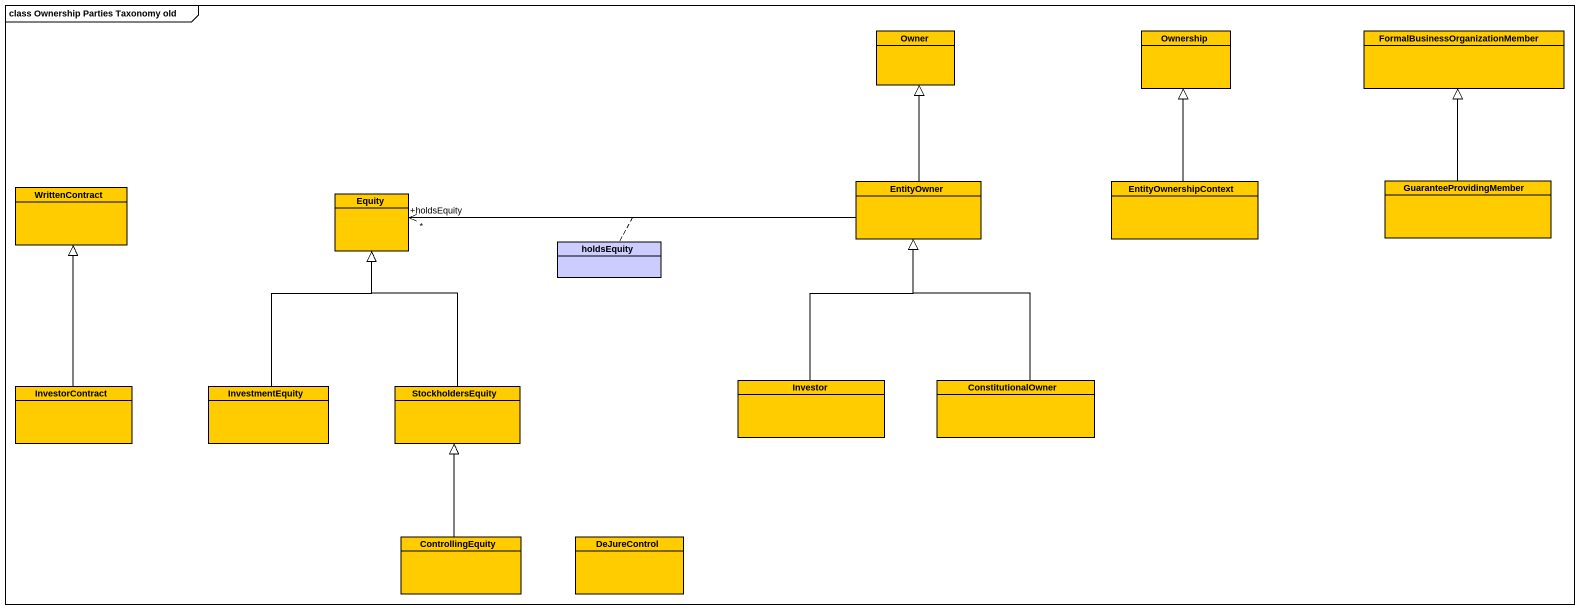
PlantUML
@startuml
mainframe class Ownership Parties Taxonomy old
hide circle
hide empty members
class Owner #FFCC00
class Ownership #FFCC00
class "FormalBusinessOrganizationMember" as FormalBusinessOrganizationMe #FFCC00
class WrittenContract #FFCC00
class Equity #FFCC00
class EntityOwner #FFCC00
class EntityOwnershipContext #FFCC00
class GuaranteeProvidingMember #FFCC00
class holdsEquity #CCCCFF
class InvestorContract #FFCC00
class InvestmentEquity #FFCC00
class StockholdersEquity #FFCC00
class Investor #FFCC00
class ConstitutionalOwner #FFCC00
class ControllingEquity #FFCC00
class DeJureControl #FFCC00
EntityOwner -up-|> Owner
EntityOwner -left-> "+holdsEquity\n*" Equity
(EntityOwner, Equity) .. holdsEquity
EntityOwnershipContext -up-|> Ownership
GuaranteeProvidingMember -up-|> FormalBusinessOrganizationMe
InvestorContract -up-|> WrittenContract
InvestmentEquity -up-|> Equity
StockholdersEquity -up-|> Equity
Investor -up-|> EntityOwner
ConstitutionalOwner -up-|> EntityOwner
ControllingEquity -up-|> StockholdersEquity
@enduml
